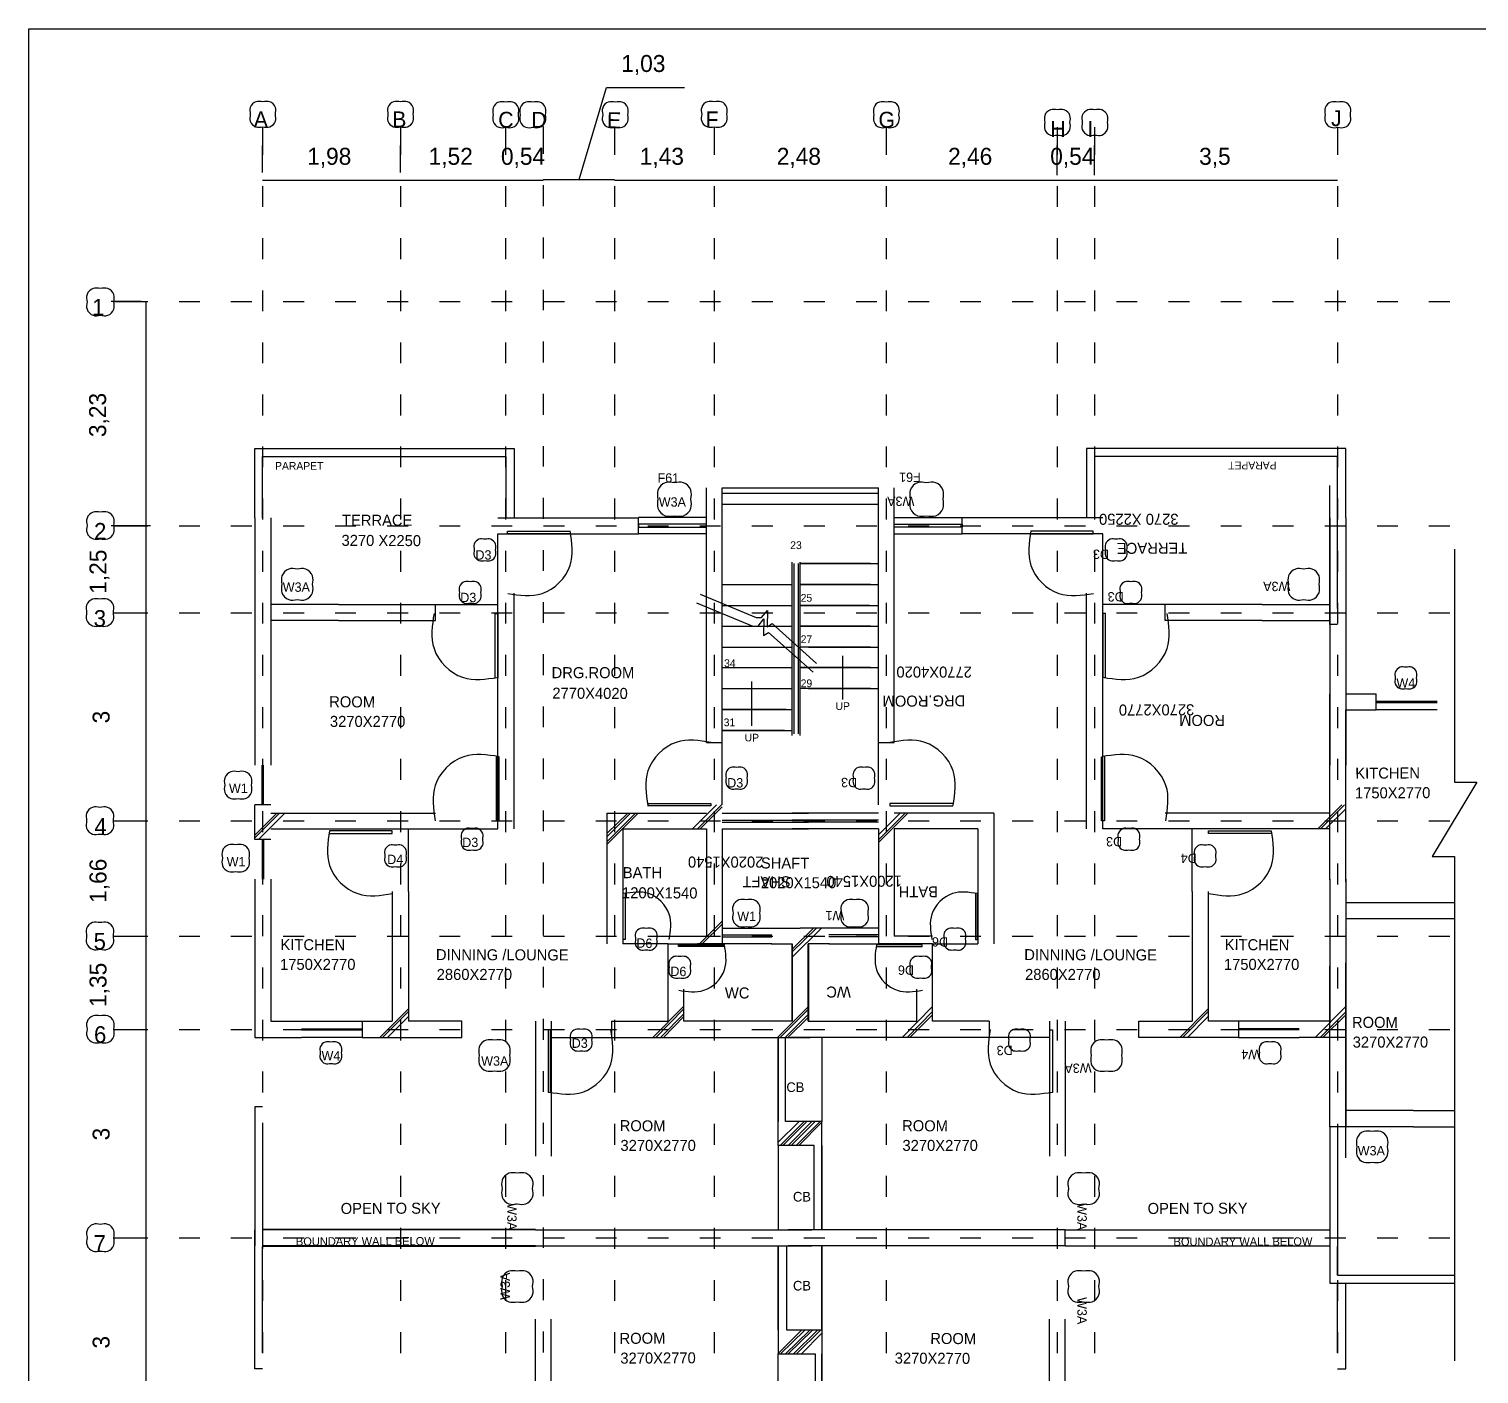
# Model space of a CAD drawing. Header units: millimetres. Extents: x 30 to 56197, y -4580 to 38782.
# Drawn here: x 2132 to 24190, y 18323 to 38782 of the extents above; entities that cross this region are included whole.
import ezdxf

# ---------------------------------------------------------------- set-up
doc = ezdxf.new("R2010")
doc.units = ezdxf.units.MM
doc.layers.add('A-ARCH-REF', color=8, linetype='CONTINUOUS')

msp = doc.modelspace()

# ---------------------------------------------------------------- linework, layer by layer
at = {"layer": 'A-ARCH-REF'}
for p, q in [((2132, 38782), (56197, 38782)), ((2132, 2452), (2132, 38782)), ((10500, 36493), (10917, 37893)), ((10917, 37893), (12106, 37893)), ((5686, 37287), (5686, 36869)), ((7781, 37287), (7781, 36869)), ((9382, 37287), (9382, 36869)), ((9952, 37299), (9952, 36881)), ((11041, 37287), (11041, 36869)), ((12553, 37287), (12553, 36869)), ((15172, 37287), (15172, 36869)), ((17773, 37287), (17773, 36869)), ((18343, 37287), (18343, 36869)), ((22039, 37287), (22039, 36869)), ((5686, 36599), (5686, 37010)), ((7781, 36599), (7781, 37010)), ((7781, 36599), (7781, 37010)), ((17773, 36557), (17773, 37010)), ((18343, 36557), (18343, 37010)), ((5686, 36481), (7781, 36481)), ((7781, 36481), (9382, 36481)), ((9382, 36481), (9952, 36481)), ((9952, 36493), (11041, 36493)), ((9952, 36404), (9952, 36087)), ((11041, 36481), (12553, 36481)), ((12553, 36481), (15172, 36481)), ((15172, 36481), (17773, 36481)), ((17773, 36481), (18343, 36481)), ((18343, 36481), (22039, 36481)), ((5686, 36393), (5686, 36075)), ((7781, 36393), (7781, 36075)), ((9382, 36393), (9382, 36075)), ((11041, 36393), (11041, 36075)), ((12553, 36393), (12553, 36075)), ((15172, 36393), (15172, 36075)), ((17773, 36393), (17773, 36075)), ((18343, 36393), (18343, 36075)), ((22039, 36393), (22039, 36075)), ((5686, 35598), (5686, 35281)), ((7781, 35598), (7781, 35281)), ((9382, 35598), (9382, 35281)), ((9952, 35610), (9952, 35292)), ((11041, 35598), (11041, 35281)), ((12553, 35598), (12553, 35281)), ((15172, 35598), (15172, 35281)), ((17773, 35598), (17773, 35281)), ((18343, 35598), (18343, 35281)), ((22039, 35598), (22039, 35281)), ((3839, 34639), (3380, 34639)), ((3415, 34639), (3939, 34639)), ((3909, 34639), (3909, 31226)), ((4415, 34639), (4733, 34639)), ((5204, 34639), (5521, 34639)), ((5686, 34804), (5686, 34492)), ((5998, 34639), (6316, 34639)), ((6792, 34639), (7104, 34639)), ((7581, 34639), (7899, 34639)), ((7781, 34804), (7781, 34492)), ((8375, 34639), (8693, 34639)), ((9170, 34639), (9482, 34639)), ((9382, 34804), (9382, 34492)), ((9952, 34816), (9952, 34504)), ((9958, 34639), (10276, 34639)), ((10753, 34639), (11070, 34639)), ((11041, 34804), (11041, 34492)), ((11547, 34639), (11859, 34639)), ((12336, 34639), (12653, 34639)), ((12553, 34804), (12553, 34492)), ((13130, 34639), (13448, 34639)), ((13918, 34639), (14236, 34639)), ((14713, 34639), (15031, 34639)), ((15172, 34804), (15172, 34492)), ((15507, 34639), (15825, 34639)), ((16296, 34639), (16613, 34639)), ((17090, 34639), (17408, 34639)), ((17773, 34804), (17773, 34492)), ((17884, 34639), (18202, 34639)), ((18343, 34804), (18343, 34492)), ((18673, 34639), (18991, 34639)), ((19467, 34639), (19785, 34639)), ((20262, 34639), (20579, 34639)), ((21050, 34639), (21368, 34639)), ((21845, 34639), (22162, 34639)), ((22039, 34804), (22039, 34492)), ((22639, 34639), (22957, 34639)), ((23427, 34639), (23745, 34639)), ((5686, 34015), (5686, 33698)), ((7781, 34015), (7781, 33698)), ((9382, 34015), (9382, 33698)), ((9952, 34027), (9952, 33709)), ((11041, 34015), (11041, 33698)), ((12553, 34015), (12553, 33698)), ((15172, 34015), (15172, 33698)), ((17773, 34015), (17773, 33698)), ((18343, 34015), (18343, 33698)), ((22039, 34015), (22039, 33698)), ((5686, 33221), (5686, 32903)), ((7781, 33221), (7781, 32903)), ((9382, 33221), (9382, 32903)), ((9952, 33233), (9952, 32915)), ((11041, 33221), (11041, 32903)), ((12553, 33221), (12553, 32903)), ((15172, 33221), (15172, 32903)), ((17773, 33221), (17773, 32903)), ((18343, 33221), (18343, 32903)), ((22039, 33221), (22039, 32903)), ((5686, 32432), (5686, 32115)), ((7781, 32432), (7781, 32115)), ((9382, 32432), (9382, 32115)), ((9952, 32438), (9952, 32126)), ((11041, 32432), (11041, 32115)), ((12553, 32432), (12553, 32115)), ((15172, 32432), (15172, 32115)), ((17773, 32432), (17773, 32115)), ((18343, 32432), (18343, 32115)), ((22039, 32432), (22039, 32115)), ((5569, 32403), (9511, 32403)), ((5569, 31344), (5569, 32403)), ((5686, 32279), (9387, 32279)), ((5686, 31344), (5686, 32279)), ((9387, 32279), (9387, 31344)), ((9511, 32403), (9511, 31344)), ((18220, 32403), (18220, 31344)), ((22162, 32403), (18220, 32403)), ((18343, 32279), (18343, 31344)), ((22039, 32279), (18343, 32279)), ((22039, 31344), (22039, 32279)), ((22162, 31344), (22162, 32403)), ((12436, 27931), (12436, 31803)), ((12677, 27931), (12677, 31803)), ((12677, 31803), (15054, 31803)), ((15054, 27931), (15054, 31803)), ((15295, 28037), (15295, 31803)), ((15295, 27931), (15295, 31803)), ((21921, 29726), (21921, 31838)), ((5686, 31638), (5686, 31320)), ((7781, 31638), (7781, 31320)), ((9382, 31638), (9382, 31320)), ((9952, 31650), (9952, 31332)), ((11041, 31638), (11041, 31320)), ((12553, 31638), (12553, 31320)), ((12677, 31720), (15054, 31720)), ((12677, 31556), (15054, 31556)), ((15172, 31638), (15172, 31320)), ((17773, 31638), (17773, 31320)), ((18343, 31638), (18343, 31320)), ((22039, 31638), (22039, 31320)), ((22039, 29967), (22039, 31585)), ((5569, 31344), (5569, 27584)), ((5810, 31344), (5810, 29785)), ((9264, 31344), (11406, 31344)), ((11406, 31103), (11406, 31350)), ((12436, 31350), (11406, 31350)), ((15295, 31350), (16325, 31350)), ((16325, 31103), (16325, 31350)), ((18467, 31344), (16325, 31344)), ((21921, 31344), (21921, 29785)), ((22162, 31344), (22162, 27584)), ((3980, 31226), (3380, 31226)), ((3980, 31226), (3380, 31226)), ((3415, 31226), (3939, 31226)), ((3909, 31226), (3909, 29902)), ((4415, 31226), (4733, 31226)), ((5204, 31226), (5521, 31226)), ((5998, 31226), (6316, 31226)), ((6792, 31226), (7104, 31226)), ((7581, 31226), (7899, 31226)), ((8375, 31226), (8693, 31226)), ((9170, 31226), (9482, 31226)), ((9264, 31103), (11406, 31103)), ((9264, 30026), (9264, 31103)), ((9411, 31103), (9411, 31144)), ((9411, 31144), (10358, 31144)), ((10358, 31103), (9411, 31103)), ((9958, 31226), (10276, 31226)), ((10753, 31226), (11070, 31226)), ((12436, 31250), (11406, 31250)), ((11406, 31250), (11406, 31203)), ((11406, 31203), (12436, 31203)), ((12436, 31103), (11406, 31103)), ((11547, 31226), (11859, 31226)), ((12336, 31226), (12653, 31226)), ((13130, 31226), (13448, 31226)), ((13918, 31226), (14236, 31226)), ((14713, 31226), (15031, 31226)), ((15295, 31250), (16325, 31250)), ((16325, 31203), (15295, 31203)), ((15295, 31103), (16325, 31103)), ((15507, 31226), (15825, 31226)), ((16296, 31226), (16613, 31226)), ((16325, 31250), (16325, 31203)), ((18467, 31103), (16325, 31103)), ((17090, 31226), (17408, 31226)), ((18320, 31144), (17373, 31144)), ((17373, 31103), (18320, 31103)), ((17884, 31226), (18202, 31226)), ((18320, 31103), (18320, 31144)), ((18467, 30026), (18467, 31103)), ((18673, 31226), (18991, 31226)), ((19467, 31226), (19785, 31226)), ((20262, 31226), (20579, 31226)), ((21050, 31226), (21368, 31226)), ((21845, 31226), (22162, 31226)), ((22639, 31226), (22957, 31226)), ((23427, 31226), (23745, 31226)), ((5686, 30844), (5686, 30526)), ((7781, 30844), (7781, 30526)), ((9382, 30844), (9382, 30526)), ((9952, 30855), (9952, 30538)), ((11041, 30844), (11041, 30526)), ((12553, 30844), (12553, 30526)), ((13742, 28037), (13742, 30673)), ((13865, 28037), (13865, 30673)), ((15172, 30844), (15172, 30526)), ((17773, 30844), (17773, 30526)), ((18343, 30844), (18343, 30526)), ((22039, 30844), (22039, 30526)), ((23816, 30867), (23816, 27325)), ((13771, 28060), (13771, 30650)), ((13836, 28060), (13836, 30650)), ((14931, 30650), (13865, 30650)), ((13865, 30650), (15054, 30650)), ((12677, 30332), (13742, 30332)), ((14931, 30332), (13865, 30332)), ((13865, 30332), (15054, 30332)), ((5686, 30055), (5686, 29737)), ((6840, 30026), (5810, 30026)), ((6840, 30026), (8317, 30026)), ((7781, 30055), (7781, 29737)), ((8317, 29785), (8317, 30026)), ((8317, 30026), (9264, 30026)), ((9264, 26613), (9264, 30202)), ((9382, 30055), (9382, 29737)), ((9511, 26613), (9511, 30202)), ((9952, 30061), (9952, 29749)), ((11041, 30055), (11041, 29737)), ((12288, 30055), (13142, 29696)), ((12341, 30185), (13195, 29832)), ((12553, 30055), (12553, 29737)), ((12677, 30014), (13742, 30014)), ((14919, 30014), (13865, 30014)), ((13865, 30014), (15042, 30014)), ((15172, 30055), (15172, 29737)), ((17773, 30055), (17773, 29737)), ((18220, 26613), (18220, 30202)), ((18343, 30055), (18343, 29737)), ((18467, 26613), (18467, 30202)), ((19414, 30026), (18467, 30026)), ((20891, 30026), (19414, 30026)), ((19414, 29785), (19414, 30026)), ((20891, 30026), (21921, 30026)), ((22039, 30055), (22039, 29737)), ((3415, 29902), (3939, 29902)), ((3909, 29902), (3909, 26736)), ((4415, 29902), (4733, 29902)), ((5204, 29902), (5521, 29902)), ((5810, 29902), (5810, 27584)), ((6840, 29785), (5810, 29785)), ((5998, 29902), (6316, 29902)), ((6792, 29902), (7104, 29902)), ((6840, 29785), (8317, 29785)), ((7581, 29902), (7899, 29902)), ((8375, 29902), (8693, 29902)), ((9170, 29902), (9482, 29902)), ((9223, 28914), (9223, 29890)), ((9223, 29890), (9264, 29890)), ((9264, 29890), (9264, 28914)), ((9958, 29902), (10276, 29902)), ((10753, 29902), (11070, 29902)), ((11547, 29902), (11859, 29902)), ((12336, 29902), (12653, 29902)), ((13130, 29902), (13448, 29902)), ((13195, 29832), (13277, 29832)), ((13224, 29696), (13312, 29808)), ((13277, 29832), (13365, 29938)), ((13312, 29808), (13306, 29555)), ((13365, 29938), (13359, 29690)), ((13918, 29902), (14236, 29902)), ((14713, 29902), (15031, 29902)), ((15507, 29902), (15825, 29902)), ((16296, 29902), (16613, 29902)), ((17090, 29902), (17408, 29902)), ((17884, 29902), (18202, 29902)), ((18508, 29890), (18467, 29890)), ((18467, 29890), (18467, 28914)), ((18508, 28914), (18508, 29890)), ((18673, 29902), (18991, 29902)), ((20891, 29785), (19414, 29785)), ((19467, 29902), (19785, 29902)), ((20262, 29902), (20579, 29902)), ((20891, 29785), (21921, 29785)), ((21050, 29902), (21368, 29902)), ((21845, 29902), (22162, 29902)), ((21921, 29902), (21921, 27584)), ((22639, 29902), (22957, 29902)), ((23427, 29902), (23745, 29902)), ((12677, 29696), (13742, 29696)), ((13142, 29696), (13224, 29696)), ((13306, 29555), (13383, 29602)), ((13359, 29690), (13436, 29737)), ((13383, 29602), (14060, 28996)), ((13436, 29737), (14113, 29131)), ((13865, 29696), (15054, 29696)), ((14931, 29696), (13865, 29696)), ((22039, 29726), (21921, 29726)), ((12677, 29379), (13742, 29379)), ((14931, 29379), (13865, 29379)), ((13989, 29379), (15054, 29379)), ((5686, 29261), (5686, 28943)), ((7781, 29261), (7781, 28943)), ((9382, 29261), (9382, 28943)), ((9952, 29273), (9952, 28955)), ((11041, 29261), (11041, 28943)), ((12553, 29261), (12553, 28943)), ((14507, 29249), (14507, 28984)), ((15172, 29261), (15172, 28943)), ((17773, 29261), (17773, 28943)), ((18343, 29261), (18343, 28943)), ((22039, 29261), (22039, 28943)), ((12677, 29067), (13742, 29067)), ((13865, 29067), (15054, 29067)), ((14931, 29067), (13865, 29067)), ((14507, 28984), (14507, 28584)), ((12677, 28749), (13742, 28749)), ((13124, 28855), (13124, 28590)), ((14931, 28749), (13865, 28749)), ((13989, 28749), (15054, 28749)), ((5686, 28466), (5686, 28149)), ((7781, 28466), (7781, 28149)), ((9382, 28466), (9382, 28149)), ((9952, 28478), (9952, 28160)), ((11041, 28466), (11041, 28149)), ((12553, 28466), (12553, 28149)), ((13124, 28590), (13124, 28184)), ((15172, 28466), (15172, 28149)), ((17773, 28466), (17773, 28149)), ((18343, 28466), (18343, 28149)), ((21921, 25842), (21921, 28667)), ((22039, 28466), (22039, 28149)), ((22162, 28667), (22627, 28667)), ((22627, 28425), (22627, 28667)), ((22627, 28555), (23551, 28555)), ((22627, 28537), (23551, 28537)), ((12677, 28431), (13742, 28431)), ((13648, 28431), (12677, 28431)), ((22162, 25807), (22162, 28425)), ((22162, 28425), (22627, 28425)), ((23551, 28425), (22627, 28425)), ((12677, 28113), (13742, 28113)), ((13624, 28113), (12677, 28113)), ((12436, 27931), (12677, 27931)), ((12677, 26978), (12677, 27931)), ((15054, 26978), (15054, 27931)), ((15054, 27931), (15295, 27931)), ((5680, 26978), (5680, 27584)), ((5686, 27678), (5686, 27360)), ((5698, 26978), (5698, 27584)), ((7781, 27678), (7781, 27360)), ((9240, 27713), (9240, 26736)), ((9282, 26736), (9282, 27713)), ((9382, 27678), (9382, 27360)), ((9952, 27684), (9952, 27372)), ((11041, 27678), (11041, 27360)), ((12553, 27678), (12553, 27360)), ((15172, 27678), (15172, 27360)), ((17773, 27678), (17773, 27360)), ((18343, 27678), (18343, 27360)), ((18449, 26736), (18449, 27713)), ((18491, 27713), (18491, 26736)), ((22039, 27678), (22039, 27360)), ((24157, 27325), (23475, 26195)), ((23816, 27325), (24157, 27325)), ((5810, 26978), (5569, 26978)), ((5569, 26454), (5569, 26978)), ((12506, 26966), (11541, 26966)), ((11547, 27001), (12506, 27001)), ((12224, 26613), (12589, 26978)), ((12300, 26613), (12665, 26978)), ((12341, 26613), (12677, 26948)), ((12506, 27001), (12506, 26966)), ((16184, 27001), (15225, 27001)), ((15225, 27001), (15225, 26966)), ((15225, 26966), (16184, 26966)), ((22104, 26978), (21739, 26613)), ((22145, 26978), (21780, 26613)), ((22162, 26919), (21856, 26613)), ((22162, 26454), (22162, 26978)), ((3415, 26736), (3939, 26736)), ((3909, 26736), (3909, 24983)), ((4415, 26736), (4733, 26736)), ((5204, 26736), (5521, 26736)), ((5569, 26478), (5945, 26854)), ((5569, 26519), (5904, 26854)), ((5621, 26454), (6022, 26854)), ((5686, 26884), (5686, 26566)), ((5810, 26854), (8317, 26854)), ((5998, 26736), (6316, 26736)), ((6792, 26736), (7104, 26736)), ((7581, 26736), (7899, 26736)), ((7781, 26884), (7781, 26566)), ((8375, 26736), (8693, 26736)), ((9170, 26736), (9482, 26736)), ((9240, 26736), (9282, 26736)), ((9382, 26884), (9382, 26566)), ((9952, 26895), (9952, 26578)), ((9958, 26736), (10276, 26736)), ((10753, 26736), (11070, 26736)), ((10923, 26495), (11282, 26854)), ((10923, 26378), (11400, 26854)), ((10923, 26542), (11241, 26854)), ((10923, 26419), (11359, 26854)), ((10923, 26854), (10923, 24865)), ((10923, 26854), (12436, 26854)), ((11041, 26884), (11041, 26566)), ((11547, 26736), (11859, 26736)), ((12336, 26736), (12653, 26736)), ((12553, 26884), (12553, 26566)), ((12677, 26854), (13989, 26854)), ((12677, 26748), (13989, 26748)), ((12677, 26719), (13989, 26719)), ((13130, 26736), (13448, 26736)), ((15054, 26854), (13742, 26854)), ((15054, 26748), (13742, 26748)), ((15054, 26719), (13742, 26719)), ((13918, 26736), (14236, 26736)), ((14713, 26736), (15031, 26736)), ((15460, 26854), (15054, 26448)), ((15501, 26854), (15054, 26407)), ((15384, 26854), (15054, 26525)), ((15172, 26884), (15172, 26566)), ((16808, 26854), (15295, 26854)), ((15507, 26736), (15825, 26736)), ((16296, 26736), (16613, 26736)), ((16808, 26854), (16808, 24865)), ((17090, 26736), (17408, 26736)), ((17773, 26884), (17773, 26566)), ((17884, 26736), (18202, 26736)), ((18343, 26884), (18343, 26566)), ((18491, 26736), (18449, 26736)), ((18673, 26736), (18991, 26736)), ((21921, 26854), (19414, 26854)), ((19467, 26736), (19785, 26736)), ((20262, 26736), (20579, 26736)), ((21050, 26736), (21368, 26736)), ((21845, 26736), (22162, 26736)), ((22039, 26884), (22039, 26566)), ((22639, 26736), (22957, 26736)), ((23427, 26736), (23745, 26736)), ((5810, 26613), (8317, 26613)), ((7657, 26583), (6704, 26583)), ((6704, 26542), (7657, 26542)), ((7657, 26542), (7657, 26583)), ((7905, 25660), (7905, 26613)), ((8317, 26613), (9264, 26613)), ((11165, 26613), (11165, 24865)), ((11165, 26613), (12436, 26613)), ((12436, 26613), (12436, 24983)), ((12677, 26613), (12677, 24865)), ((12677, 26613), (13989, 26613)), ((15054, 26613), (13742, 26613)), ((15054, 26613), (15054, 24865)), ((15295, 26613), (15295, 24983)), ((16566, 26613), (15295, 26613)), ((16566, 26613), (16566, 24865)), ((19414, 26613), (18467, 26613)), ((21921, 26613), (19414, 26613)), ((19826, 25660), (19826, 26613)), ((20073, 26542), (20073, 26583)), ((20073, 26583), (21027, 26583)), ((21027, 26542), (20073, 26542)), ((5810, 26454), (5569, 26454)), ((5680, 26454), (5680, 25848)), ((5698, 26454), (5698, 25848)), ((5686, 26089), (5686, 25771)), ((7781, 26089), (7781, 25771)), ((9382, 26089), (9382, 25771)), ((9952, 26101), (9952, 25783)), ((11041, 26089), (11041, 25771)), ((12553, 26089), (12553, 25771)), ((15172, 26089), (15172, 25771)), ((17773, 26089), (17773, 25771)), ((18343, 26089), (18343, 25771)), ((22039, 26089), (22039, 25771)), ((23475, 26195), (23816, 26195)), ((23816, 26195), (23816, 18522)), ((5569, 25848), (5569, 23441)), ((5810, 25848), (5810, 23688)), ((21921, 25848), (21921, 23688)), ((22162, 25848), (22162, 23441)), ((7657, 25660), (7657, 23688)), ((7905, 25660), (7905, 23688)), ((11170, 24930), (11170, 25630)), ((11200, 25630), (11200, 24930)), ((16531, 25630), (16531, 24930)), ((16560, 24930), (16560, 25630)), ((19826, 25660), (19826, 23688)), ((20068, 25660), (20068, 23688)), ((21921, 25654), (21921, 25130)), ((22162, 25724), (22162, 22082)), ((22162, 25495), (23816, 25495)), ((5686, 25301), (5686, 24983)), ((7781, 25301), (7781, 24983)), ((9382, 25301), (9382, 24983)), ((9952, 25307), (9952, 24995)), ((11041, 25301), (11041, 24983)), ((12330, 24865), (12677, 25212)), ((12371, 24865), (12677, 25165)), ((12553, 25301), (12553, 24983)), ((15172, 25301), (15172, 24983)), ((17773, 25301), (17773, 24983)), ((18343, 25301), (18343, 24983)), ((22039, 25301), (22039, 24983)), ((22162, 25254), (23816, 25254)), ((3415, 24983), (3939, 24983)), ((3909, 24983), (3909, 23565)), ((4415, 24983), (4733, 24983)), ((5204, 24983), (5521, 24983)), ((5998, 24983), (6316, 24983)), ((6792, 24983), (7104, 24983)), ((7581, 24983), (7899, 24983)), ((8375, 24983), (8693, 24983)), ((9170, 24983), (9482, 24983)), ((9958, 24983), (10276, 24983)), ((10753, 24983), (11070, 24983)), ((11200, 24930), (11170, 24930)), ((11547, 24983), (11859, 24983)), ((11853, 24983), (12436, 24983)), ((12336, 24983), (12653, 24983)), ((12677, 25106), (13430, 25106)), ((12677, 25001), (13430, 25001)), ((12677, 24971), (13430, 24971)), ((13130, 24983), (13448, 24983)), ((13424, 25106), (13860, 25106)), ((13430, 25106), (13865, 25106)), ((14189, 25106), (13742, 24665)), ((14066, 25106), (13742, 24783)), ((14113, 25106), (13742, 24742)), ((14301, 25106), (13865, 25106)), ((14307, 25106), (13865, 25106)), ((13918, 24983), (14236, 24983)), ((15054, 25106), (14301, 25106)), ((15054, 25001), (14301, 25001)), ((15054, 24971), (14301, 24971)), ((14713, 24983), (15031, 24983)), ((15878, 24983), (15295, 24983)), ((15507, 24983), (15825, 24983)), ((16296, 24983), (16613, 24983)), ((16531, 24930), (16560, 24930)), ((17090, 24983), (17408, 24983)), ((17884, 24983), (18202, 24983)), ((18673, 24983), (18991, 24983)), ((19467, 24983), (19785, 24983)), ((20262, 24983), (20579, 24983)), ((21050, 24983), (21368, 24983)), ((21845, 24983), (22162, 24983)), ((22639, 24983), (22957, 24983)), ((23427, 24983), (23745, 24983)), ((11853, 24865), (11165, 24865)), ((11853, 24865), (12677, 24865)), ((11853, 24177), (11853, 24865)), ((12012, 24824), (12012, 24853)), ((12012, 24853), (12706, 24853)), ((12706, 24824), (12012, 24824)), ((12677, 24865), (12300, 24865)), ((13430, 24865), (12677, 24865)), ((13424, 24865), (13742, 24865)), ((13430, 24865), (13742, 24865)), ((13430, 24865), (13742, 24865)), ((13430, 24865), (13742, 24865)), ((13742, 24865), (13742, 23688)), ((13742, 23688), (13742, 24865)), ((13742, 24865), (13742, 23688)), ((13742, 23688), (13742, 24865)), ((13742, 24865), (13742, 23688)), ((13742, 24865), (13742, 23688)), ((13742, 24865), (13742, 23688)), ((13742, 23688), (13742, 24865)), ((13742, 23688), (13742, 24865)), ((13742, 23688), (13742, 24865)), ((13742, 24865), (13742, 23688)), ((13742, 24865), (13742, 23688)), ((13742, 24865), (13742, 23688)), ((13742, 23688), (13742, 24865)), ((13983, 24865), (13983, 23688)), ((14301, 24865), (13983, 24865)), ((13983, 24865), (13983, 23688)), ((14301, 24865), (13983, 24865)), ((13983, 24865), (13983, 23688)), ((13983, 23688), (13983, 24865)), ((14301, 24865), (13983, 24865)), ((13983, 24865), (13983, 23688)), ((13983, 23688), (13983, 24865)), ((13983, 24865), (13983, 23688)), ((13983, 23688), (13983, 24865)), ((13989, 24865), (13989, 23688)), ((13989, 24865), (13989, 23688)), ((14307, 24865), (13989, 24865)), ((13989, 24865), (13989, 23688)), ((13989, 23688), (13989, 24865)), ((13989, 24865), (13989, 23688)), ((13989, 23688), (13989, 24865)), ((14301, 24865), (15054, 24865)), ((15719, 24853), (15025, 24853)), ((15025, 24824), (15719, 24824)), ((15878, 24865), (15054, 24865)), ((15054, 24865), (15431, 24865)), ((15719, 24824), (15719, 24853)), ((15878, 24177), (15878, 24865)), ((15878, 24865), (16566, 24865)), ((5686, 24506), (5686, 24189)), ((7781, 24506), (7781, 24189)), ((9382, 24506), (9382, 24189)), ((9952, 24518), (9952, 24200)), ((11041, 24506), (11041, 24189)), ((12553, 24506), (12553, 24189)), ((15172, 24506), (15172, 24189)), ((17773, 24506), (17773, 24189)), ((18343, 24506), (18343, 24189)), ((21921, 22082), (21921, 24524)), ((22039, 24506), (22039, 24189)), ((22162, 22206), (22162, 24577)), ((22162, 24577), (22162, 22082)), ((22162, 22082), (22162, 24524)), ((11853, 23688), (11853, 24177)), ((12094, 23688), (12094, 24177)), ((15637, 23688), (15637, 24177)), ((15878, 23688), (15878, 24177)), ((7469, 23441), (7905, 23877)), ((7510, 23441), (7905, 23835)), ((11624, 23441), (12094, 23918)), ((11665, 23441), (12094, 23877)), ((13518, 23441), (13989, 23912)), ((13559, 23441), (13989, 23871)), ((15878, 23912), (15413, 23441)), ((15878, 23835), (15490, 23441)), ((20068, 23877), (19638, 23441)), ((20068, 23835), (19679, 23441)), ((22162, 23912), (21697, 23441)), ((22162, 23830), (21774, 23441)), ((5686, 23712), (5686, 23394)), ((5810, 23688), (6275, 23688)), ((6275, 23688), (7199, 23688)), ((7199, 23688), (7199, 23441)), ((7204, 23688), (7657, 23688)), ((7587, 23441), (7905, 23759)), ((7781, 23712), (7781, 23394)), ((8717, 23688), (7905, 23688)), ((8717, 23441), (8717, 23688)), ((9382, 23712), (9382, 23394)), ((9835, 23688), (9835, 21635)), ((9952, 23724), (9952, 23406)), ((10076, 23688), (10076, 21635)), ((10994, 23688), (11853, 23688)), ((10994, 23688), (10994, 23441)), ((11041, 23712), (11041, 23394)), ((11741, 23441), (12094, 23800)), ((11782, 23441), (12094, 23759)), ((13742, 23688), (12094, 23688)), ((12553, 23712), (12553, 23394)), ((13636, 23441), (13989, 23794)), ((13677, 23441), (13989, 23753)), ((13983, 23688), (15637, 23688)), ((15172, 23712), (15172, 23394)), ((15878, 23788), (15531, 23441)), ((16737, 23688), (15878, 23688)), ((16737, 23688), (16737, 23441)), ((17655, 23688), (17655, 21635)), ((17773, 23712), (17773, 23394)), ((17896, 23688), (17896, 21635)), ((18343, 23712), (18343, 23394)), ((19014, 23441), (19014, 23688)), ((19014, 23688), (19826, 23688)), ((20068, 23759), (19756, 23441)), ((20527, 23688), (20073, 23688)), ((21456, 23688), (20532, 23688)), ((20532, 23688), (20532, 23441)), ((21921, 23688), (21456, 23688)), ((22162, 23788), (21815, 23441)), ((22039, 23712), (22039, 23394)), ((3415, 23565), (3939, 23565)), ((3909, 23565), (3909, 20393)), ((4415, 23565), (4733, 23565)), ((5204, 23565), (5521, 23565)), ((5569, 23441), (5810, 23441)), ((5810, 23441), (6275, 23441)), ((5998, 23565), (6316, 23565)), ((6275, 23571), (7199, 23571)), ((6275, 23559), (7199, 23559)), ((7199, 23441), (6275, 23441)), ((6792, 23565), (7104, 23565)), ((7199, 23441), (7905, 23441)), ((7581, 23565), (7899, 23565)), ((7905, 23441), (8717, 23441)), ((8375, 23565), (8693, 23565)), ((9170, 23565), (9482, 23565)), ((9958, 23565), (10276, 23565)), ((10064, 23559), (10029, 23559)), ((10029, 23559), (10029, 22612)), ((10064, 22612), (10064, 23559)), ((10076, 23441), (10994, 23441)), ((10753, 23565), (11070, 23565)), ((10994, 23441), (14013, 23441)), ((11547, 23565), (11859, 23565)), ((12336, 23565), (12653, 23565)), ((13130, 23565), (13448, 23565)), ((13530, 21799), (13530, 23441)), ((13530, 23441), (13530, 22164)), ((13642, 22164), (13642, 23441)), ((16737, 23441), (13718, 23441)), ((13918, 23565), (14236, 23565)), ((14195, 23441), (14195, 22164)), ((14713, 23565), (15031, 23565)), ((15507, 23565), (15825, 23565)), ((16296, 23565), (16613, 23565)), ((17655, 23441), (16737, 23441)), ((17090, 23565), (17408, 23565)), ((17661, 22612), (17661, 23559)), ((17661, 23559), (17702, 23559)), ((17702, 23559), (17702, 22612)), ((17884, 23565), (18202, 23565)), ((18673, 23565), (18991, 23565)), ((19826, 23441), (19014, 23441)), ((19467, 23565), (19785, 23565)), ((20532, 23441), (19826, 23441)), ((20262, 23565), (20579, 23565)), ((21456, 23571), (20532, 23571)), ((21456, 23559), (20532, 23559)), ((20532, 23441), (21456, 23441)), ((21050, 23565), (21368, 23565)), ((21921, 23441), (21456, 23441)), ((21845, 23565), (22162, 23565)), ((22162, 23441), (21921, 23441)), ((22639, 23565), (22957, 23565)), ((23427, 23565), (23745, 23565)), ((5686, 22923), (5686, 22606)), ((7781, 22923), (7781, 22606)), ((9382, 22923), (9382, 22606)), ((9952, 22929), (9952, 22617)), ((11041, 22923), (11041, 22606)), ((12553, 22923), (12553, 22606)), ((15172, 22923), (15172, 22606)), ((17773, 22923), (17773, 22606)), ((18343, 22923), (18343, 22606)), ((22039, 22923), (22039, 22606)), ((5686, 22388), (5569, 22388)), ((5569, 22388), (5569, 20275)), ((23192, 22329), (22162, 22329)), ((23192, 22329), (23816, 22329)), ((5686, 22141), (5686, 20523)), ((5686, 22129), (5686, 21811)), ((7781, 22129), (7781, 21811)), ((9382, 22129), (9382, 21811)), ((9952, 22141), (9952, 21823)), ((11041, 22129), (11041, 21811)), ((12553, 22129), (12553, 21811)), ((13530, 21847), (13848, 22164)), ((13565, 21805), (13924, 22164)), ((13607, 21805), (13965, 22164)), ((14195, 22164), (13642, 22164)), ((13683, 21799), (14042, 22164)), ((13724, 21799), (14089, 22164)), ((13801, 21799), (14166, 22164)), ((13842, 21799), (14195, 22153)), ((14195, 20517), (14195, 22164)), ((15172, 22129), (15172, 21811)), ((17773, 22129), (17773, 21811)), ((18343, 22129), (18343, 21811)), ((22162, 22082), (21921, 22082)), ((21921, 22082), (21921, 19705)), ((22039, 22129), (22039, 21811)), ((22039, 22082), (22039, 20523)), ((22039, 22082), (22039, 19828)), ((23192, 22082), (22162, 22082)), ((22162, 21611), (22162, 22082)), ((23192, 22082), (23816, 22082)), ((14077, 21799), (13530, 21799)), ((13530, 21799), (13530, 20517)), ((14077, 20517), (14077, 21799)), ((14195, 21799), (14195, 20517)), ((5686, 21335), (5686, 21017)), ((7781, 21335), (7781, 21017)), ((9382, 21335), (9382, 21017)), ((9952, 21346), (9952, 21029)), ((11041, 21335), (11041, 21017)), ((12553, 21335), (12553, 21017)), ((15172, 21335), (15172, 21017)), ((17773, 21335), (17773, 21017)), ((18343, 21335), (18343, 21017)), ((22039, 21335), (22039, 21017)), ((5569, 18404), (5569, 20517)), ((5686, 20546), (5686, 20228)), ((9835, 20523), (5686, 20523)), ((9835, 20517), (5686, 20517)), ((7781, 20546), (7781, 20228)), ((9382, 20546), (9382, 20228)), ((9835, 20517), (14013, 20517)), ((9835, 20517), (13618, 20517)), ((9835, 20517), (13618, 20517)), ((9835, 20517), (13618, 20517)), ((9835, 20517), (14013, 20517)), ((9835, 20517), (13530, 20517)), ((9952, 20552), (9952, 20240)), ((11041, 20546), (11041, 20228)), ((12553, 20546), (12553, 20228)), ((13618, 20517), (14013, 20517)), ((13618, 20517), (14013, 20517)), ((13618, 20517), (14013, 20517)), ((13654, 20517), (14013, 20517)), ((13654, 20517), (14013, 20517)), ((13654, 20517), (14013, 20517)), ((14007, 20517), (13683, 20517)), ((13683, 20517), (14007, 20517)), ((13683, 20517), (14007, 20517)), ((13683, 20517), (14007, 20517)), ((14077, 20517), (13718, 20517)), ((14077, 20517), (13718, 20517)), ((17896, 20517), (13718, 20517)), ((14077, 20517), (13718, 20517)), ((17896, 20517), (13718, 20517)), ((14113, 20517), (13718, 20517)), ((14113, 20517), (13718, 20517)), ((14113, 20517), (13718, 20517)), ((13724, 20517), (14042, 20517)), ((14042, 20517), (13724, 20517)), ((14042, 20517), (13724, 20517)), ((14042, 20517), (13724, 20517)), ((17896, 20517), (14113, 20517)), ((17896, 20517), (14113, 20517)), ((17896, 20517), (14113, 20517)), ((17896, 20517), (14201, 20517)), ((15172, 20546), (15172, 20228)), ((17773, 20546), (17773, 20228)), ((17896, 20275), (17896, 20517)), ((17896, 20517), (21921, 20517)), ((18343, 20546), (18343, 20228)), ((22039, 20546), (22039, 20228)), ((3415, 20393), (3939, 20393)), ((3909, 20393), (3909, 17227)), ((4415, 20393), (4733, 20393)), ((5204, 20393), (5521, 20393)), ((5998, 20393), (6316, 20393)), ((6792, 20393), (7104, 20393)), ((7581, 20393), (7899, 20393)), ((8375, 20393), (8693, 20393)), ((9170, 20393), (9482, 20393)), ((9958, 20393), (10276, 20393)), ((10753, 20393), (11070, 20393)), ((11547, 20393), (11859, 20393)), ((12336, 20393), (12653, 20393)), ((13130, 20393), (13448, 20393)), ((13918, 20393), (14236, 20393)), ((14713, 20393), (15031, 20393)), ((15507, 20393), (15825, 20393)), ((16296, 20393), (16613, 20393)), ((17090, 20393), (17408, 20393)), ((17884, 20393), (18202, 20393)), ((18673, 20393), (18991, 20393)), ((19467, 20393), (19785, 20393)), ((20262, 20393), (20579, 20393)), ((21050, 20393), (21368, 20393)), ((21845, 20393), (22162, 20393)), ((22639, 20393), (22957, 20393)), ((23427, 20393), (23745, 20393)), ((9835, 20275), (5686, 20275)), ((5686, 18645), (5686, 20264)), ((9835, 20264), (5686, 20264)), ((9835, 20275), (14013, 20275)), ((9835, 20275), (13530, 20275)), ((9835, 20275), (14013, 20275)), ((9835, 20275), (13618, 20275)), ((9835, 20275), (13618, 20275)), ((9835, 20275), (13618, 20275)), ((13530, 20275), (13530, 18628)), ((13530, 18993), (13530, 20275)), ((13618, 20275), (14013, 20275)), ((13618, 20275), (14013, 20275)), ((13618, 20275), (14013, 20275)), ((13654, 20275), (13654, 18993)), ((13654, 20275), (14013, 20275)), ((13654, 20275), (14013, 20275)), ((13654, 20275), (14013, 20275)), ((14007, 20275), (13683, 20275)), ((13683, 20275), (14007, 20275)), ((13683, 20275), (14007, 20275)), ((13683, 20275), (14007, 20275)), ((17896, 20275), (13718, 20275)), ((14113, 20275), (13718, 20275)), ((14113, 20275), (13718, 20275)), ((14113, 20275), (13718, 20275)), ((14077, 20275), (13718, 20275)), ((14077, 20275), (13718, 20275)), ((17896, 20275), (13718, 20275)), ((14077, 20275), (13718, 20275)), ((13724, 20275), (14042, 20275)), ((14042, 20275), (13724, 20275)), ((14042, 20275), (13724, 20275)), ((14042, 20275), (13724, 20275)), ((17896, 20275), (14113, 20275)), ((17896, 20275), (14113, 20275)), ((17896, 20275), (14113, 20275)), ((14195, 18993), (14195, 20275)), ((14195, 20275), (14195, 18628)), ((17896, 20275), (14201, 20275)), ((17896, 20275), (21921, 20275)), ((22039, 19828), (22039, 20264)), ((5686, 19752), (5686, 19434)), ((7781, 19752), (7781, 19434)), ((9382, 19752), (9382, 19434)), ((9952, 19764), (9952, 19446)), ((11041, 19752), (11041, 19434)), ((12553, 19752), (12553, 19434)), ((15172, 19752), (15172, 19434)), ((17773, 19752), (17773, 19434)), ((18343, 19752), (18343, 19434)), ((21921, 19705), (23816, 19705)), ((22039, 19828), (23816, 19828)), ((22039, 19752), (22039, 19434)), ((22039, 18645), (22039, 19705)), ((22162, 18404), (22162, 19705)), ((9835, 17104), (9835, 19157)), ((10076, 17104), (10076, 19157)), ((13889, 18993), (13530, 18634)), ((13930, 18987), (13565, 18628)), ((14007, 18987), (13642, 18628)), ((13654, 18993), (14195, 18993)), ((14048, 18987), (13683, 18628)), ((14124, 18987), (13760, 18628)), ((14166, 18987), (13807, 18628)), ((14195, 18993), (14195, 17345)), ((17655, 17104), (17655, 19157)), ((17896, 17104), (17896, 19157)), ((5686, 18957), (5686, 18640)), ((7781, 18957), (7781, 18640)), ((9382, 18957), (9382, 18640)), ((9952, 18969), (9952, 18651)), ((11041, 18957), (11041, 18640)), ((12553, 18957), (12553, 18640)), ((14195, 18946), (13883, 18628)), ((15172, 18957), (15172, 18640)), ((17773, 18957), (17773, 18640)), ((18343, 18957), (18343, 18640)), ((22039, 18957), (22039, 18640)), ((13530, 18628), (14089, 18628)), ((13530, 17345), (13530, 18628)), ((14089, 18628), (14089, 17345)), ((14195, 17345), (14195, 18628)), ((5686, 18404), (5569, 18404)), ((22039, 18404), (22162, 18404))]:
    msp.add_line(p, q, dxfattribs=at)
for points in [[(5689, 37675), (5584, 37675), (5498, 37590), (5498, 37484)], [(5880, 37484), (5880, 37590), (5795, 37675), (5689, 37675)], [(7784, 37675), (7678, 37675), (7593, 37590), (7593, 37484)], [(7975, 37484), (7975, 37590), (7890, 37675), (7784, 37675)], [(9385, 37670), (9279, 37670), (9193, 37584), (9193, 37478)], [(9576, 37478), (9576, 37584), (9490, 37670), (9385, 37670)], [(9796, 37670), (9691, 37670), (9605, 37584), (9605, 37478)], [(9988, 37478), (9988, 37584), (9902, 37670), (9796, 37670)], [(11050, 37670), (10944, 37670), (10859, 37584), (10859, 37478)], [(11241, 37478), (11241, 37584), (11155, 37670), (11050, 37670)], [(12556, 37675), (12451, 37675), (12365, 37590), (12365, 37484)], [(12747, 37484), (12747, 37590), (12662, 37675), (12556, 37675)], [(15175, 37670), (15069, 37670), (14983, 37584), (14983, 37478)], [(15366, 37478), (15366, 37584), (15280, 37670), (15175, 37670)], [(17776, 37552), (17670, 37552), (17584, 37466), (17584, 37361)], [(17967, 37361), (17967, 37466), (17881, 37552), (17776, 37552)], [(18346, 37552), (18241, 37552), (18155, 37466), (18155, 37361)], [(18538, 37361), (18538, 37466), (18452, 37552), (18346, 37552)], [(22042, 37670), (21936, 37670), (21850, 37584), (21850, 37478)], [(22233, 37478), (22233, 37584), (22147, 37670), (22042, 37670)], [(5498, 37484), (5498, 37379), (5584, 37293), (5689, 37293)], [(5689, 37293), (5795, 37293), (5880, 37379), (5880, 37484)], [(7593, 37484), (7593, 37379), (7678, 37293), (7784, 37293)], [(7784, 37293), (7890, 37293), (7975, 37379), (7975, 37484)], [(9193, 37478), (9193, 37373), (9279, 37287), (9385, 37287)], [(9385, 37287), (9490, 37287), (9576, 37373), (9576, 37478)], [(9605, 37478), (9605, 37373), (9691, 37287), (9796, 37287)], [(9796, 37287), (9902, 37287), (9988, 37373), (9988, 37478)], [(10859, 37478), (10859, 37373), (10944, 37287), (11050, 37287)], [(11050, 37287), (11155, 37287), (11241, 37373), (11241, 37478)], [(12365, 37484), (12365, 37379), (12451, 37293), (12556, 37293)], [(12556, 37293), (12662, 37293), (12747, 37379), (12747, 37484)], [(14983, 37478), (14983, 37373), (15069, 37287), (15175, 37287)], [(15175, 37287), (15280, 37287), (15366, 37373), (15366, 37478)], [(17584, 37361), (17584, 37255), (17670, 37169), (17776, 37169)], [(17776, 37169), (17881, 37169), (17967, 37255), (17967, 37361)], [(18155, 37361), (18155, 37255), (18241, 37169), (18346, 37169)], [(18346, 37169), (18452, 37169), (18538, 37255), (18538, 37361)], [(21850, 37478), (21850, 37373), (21936, 37287), (22042, 37287)], [(22042, 37287), (22147, 37287), (22233, 37373), (22233, 37478)], [(3218, 34833), (3106, 34833), (3015, 34742), (3015, 34630)], [(3015, 34630), (3015, 34518), (3106, 34427), (3218, 34427)], [(3421, 34630), (3421, 34742), (3330, 34833), (3218, 34833)], [(3218, 34427), (3330, 34427), (3421, 34518), (3421, 34630)], [(11950, 31879), (11812, 31879), (11700, 31767), (11700, 31629)], [(12200, 31629), (12200, 31767), (12088, 31879), (11950, 31879)], [(15787, 31879), (15649, 31879), (15537, 31767), (15537, 31629)], [(16037, 31629), (16037, 31767), (15925, 31879), (15787, 31879)], [(11700, 31629), (11700, 31491), (11812, 31379), (11950, 31379)], [(11950, 31379), (12088, 31379), (12200, 31491), (12200, 31629)], [(15537, 31629), (15537, 31491), (15649, 31379), (15787, 31379)], [(15787, 31379), (15925, 31379), (16037, 31491), (16037, 31629)], [(3218, 31432), (3106, 31432), (3015, 31341), (3015, 31229)], [(3421, 31229), (3421, 31341), (3330, 31432), (3218, 31432)], [(3015, 31229), (3015, 31117), (3106, 31026), (3218, 31026)], [(3218, 31026), (3330, 31026), (3421, 31117), (3421, 31229)], [(9414, 30196), (9939, 30196), (10364, 30622), (10364, 31147)], [(17373, 31147), (17373, 30622), (17798, 30196), (18323, 30196)], [(9067, 31020), (8977, 31020), (8905, 30948), (8905, 30858)], [(9229, 30858), (9229, 30948), (9156, 31020), (9067, 31020)], [(18670, 31020), (18581, 31020), (18508, 30948), (18508, 30858)], [(18832, 30858), (18832, 30948), (18759, 31020), (18670, 31020)], [(8905, 30858), (8905, 30769), (8977, 30697), (9067, 30697)], [(9067, 30697), (9156, 30697), (9229, 30769), (9229, 30858)], [(18508, 30858), (18508, 30769), (18581, 30697), (18670, 30697)], [(18670, 30697), (18759, 30697), (18832, 30769), (18832, 30858)], [(6213, 30567), (6085, 30567), (5980, 30463), (5980, 30335)], [(6445, 30335), (6445, 30463), (6341, 30567), (6213, 30567)], [(21524, 30567), (21396, 30567), (21291, 30463), (21291, 30335)], [(21756, 30335), (21756, 30463), (21652, 30567), (21524, 30567)], [(5980, 30335), (5980, 30206), (6085, 30102), (6213, 30102)], [(6213, 30102), (6341, 30102), (6445, 30206), (6445, 30335)], [(8843, 30373), (8754, 30373), (8681, 30301), (8681, 30211)], [(9005, 30211), (9005, 30301), (8933, 30373), (8843, 30373)], [(18894, 30373), (18804, 30373), (18732, 30301), (18732, 30211)], [(19055, 30211), (19055, 30301), (18983, 30373), (18894, 30373)], [(21291, 30335), (21291, 30206), (21396, 30102), (21524, 30102)], [(21524, 30102), (21652, 30102), (21756, 30206), (21756, 30335)], [(3212, 30108), (3100, 30108), (3009, 30017), (3009, 29905)], [(3415, 29905), (3415, 30017), (3324, 30108), (3212, 30108)], [(8681, 30211), (8681, 30122), (8754, 30049), (8843, 30049)], [(8843, 30049), (8933, 30049), (9005, 30122), (9005, 30211)], [(18732, 30211), (18732, 30122), (18804, 30049), (18894, 30049)], [(18894, 30049), (18983, 30049), (19055, 30122), (19055, 30211)], [(3009, 29905), (3009, 29793), (3100, 29702), (3212, 29702)], [(3212, 29702), (3324, 29702), (3415, 29793), (3415, 29905)], [(8293, 29893), (8293, 29356), (8729, 28920), (9267, 28920)], [(18470, 28920), (19008, 28920), (19444, 29356), (19444, 29893)], [(23077, 29073), (22988, 29073), (22916, 29000), (22916, 28911)], [(22916, 28911), (22916, 28821), (22988, 28749), (23077, 28749)], [(23239, 28911), (23239, 29000), (23167, 29073), (23077, 29073)], [(23077, 28749), (23167, 28749), (23239, 28821), (23239, 28911)], [(12509, 27931), (11978, 27931), (11547, 27500), (11547, 26969)], [(16190, 26969), (16190, 27500), (15759, 27931), (15228, 27931)], [(9284, 27713), (8747, 27713), (8311, 27277), (8311, 26739)], [(19426, 26739), (19426, 27277), (18990, 27713), (18452, 27713)], [(5313, 27484), (5200, 27484), (5110, 27393), (5110, 27281)], [(5516, 27281), (5516, 27393), (5425, 27484), (5313, 27484)], [(12897, 27548), (12808, 27548), (12736, 27476), (12736, 27387)], [(12736, 27387), (12736, 27297), (12808, 27225), (12897, 27225)], [(13059, 27387), (13059, 27476), (12987, 27548), (12897, 27548)], [(12897, 27225), (12987, 27225), (13059, 27297), (13059, 27387)], [(14833, 27548), (14744, 27548), (14672, 27476), (14672, 27387)], [(14672, 27387), (14672, 27297), (14744, 27225), (14833, 27225)], [(14995, 27387), (14995, 27476), (14923, 27548), (14833, 27548)], [(14833, 27225), (14923, 27225), (14995, 27297), (14995, 27387)], [(5110, 27281), (5110, 27169), (5200, 27078), (5313, 27078)], [(5313, 27078), (5425, 27078), (5516, 27169), (5516, 27281)], [(3212, 26942), (3100, 26942), (3009, 26852), (3009, 26739)], [(3415, 26739), (3415, 26852), (3324, 26942), (3212, 26942)], [(3009, 26739), (3009, 26627), (3100, 26536), (3212, 26536)], [(3212, 26536), (3324, 26536), (3415, 26627), (3415, 26739)], [(6704, 26586), (6704, 26058), (7132, 25630), (7660, 25630)], [(8873, 26619), (8783, 26619), (8711, 26546), (8711, 26457)], [(9034, 26457), (9034, 26546), (8962, 26619), (8873, 26619)], [(18864, 26619), (18775, 26619), (18702, 26546), (18702, 26457)], [(19026, 26457), (19026, 26546), (18954, 26619), (18864, 26619)], [(20076, 25630), (20604, 25630), (21033, 26058), (21033, 26586)], [(5277, 26372), (5165, 26372), (5074, 26281), (5074, 26169)], [(5480, 26169), (5480, 26281), (5389, 26372), (5277, 26372)], [(7707, 26366), (7618, 26366), (7546, 26293), (7546, 26204)], [(7869, 26204), (7869, 26293), (7797, 26366), (7707, 26366)], [(8711, 26457), (8711, 26368), (8783, 26295), (8873, 26295)], [(8873, 26295), (8962, 26295), (9034, 26368), (9034, 26457)], [(18702, 26457), (18702, 26368), (18775, 26295), (18864, 26295)], [(18864, 26295), (18954, 26295), (19026, 26368), (19026, 26457)], [(20023, 26366), (19934, 26366), (19862, 26293), (19862, 26204)], [(20185, 26204), (20185, 26293), (20113, 26366), (20023, 26366)], [(5074, 26169), (5074, 26056), (5165, 25966), (5277, 25966)], [(5277, 25966), (5389, 25966), (5480, 26056), (5480, 26169)], [(7546, 26204), (7546, 26115), (7618, 26042), (7707, 26042)], [(7707, 26042), (7797, 26042), (7869, 26115), (7869, 26204)], [(19862, 26204), (19862, 26115), (19934, 26042), (20023, 26042)], [(20023, 26042), (20113, 26042), (20185, 26115), (20185, 26204)], [(11871, 24933), (11871, 25318), (11558, 25630), (11173, 25630)], [(16563, 25630), (16178, 25630), (15866, 25318), (15866, 24933)], [(13045, 25536), (12932, 25536), (12842, 25445), (12842, 25333)], [(13248, 25333), (13248, 25445), (13157, 25536), (13045, 25536)], [(14692, 25536), (14580, 25536), (14489, 25445), (14489, 25333)], [(14895, 25333), (14895, 25445), (14804, 25536), (14692, 25536)], [(3212, 25189), (3100, 25189), (3009, 25098), (3009, 24986)], [(3415, 24986), (3415, 25098), (3324, 25189), (3212, 25189)], [(12842, 25333), (12842, 25221), (12932, 25130), (13045, 25130)], [(13045, 25130), (13157, 25130), (13248, 25221), (13248, 25333)], [(14489, 25333), (14489, 25221), (14580, 25130), (14692, 25130)], [(14692, 25130), (14804, 25130), (14895, 25221), (14895, 25333)], [(3009, 24986), (3009, 24874), (3100, 24783), (3212, 24783)], [(3212, 24783), (3324, 24783), (3415, 24874), (3415, 24986)], [(11521, 25101), (11431, 25101), (11359, 25028), (11359, 24939)], [(11359, 24939), (11359, 24849), (11431, 24777), (11521, 24777)], [(11682, 24939), (11682, 25028), (11610, 25101), (11521, 25101)], [(11521, 24777), (11610, 24777), (11682, 24849), (11682, 24939)], [(16216, 25101), (16127, 25101), (16054, 25028), (16054, 24939)], [(16054, 24939), (16054, 24849), (16127, 24777), (16216, 24777)], [(16378, 24939), (16378, 25028), (16306, 25101), (16216, 25101)], [(16216, 24777), (16306, 24777), (16378, 24849), (16378, 24939)], [(12015, 24159), (12400, 24159), (12712, 24471), (12712, 24856)], [(15025, 24856), (15025, 24471), (15337, 24159), (15722, 24159)], [(12032, 24671), (11943, 24671), (11871, 24599), (11871, 24509)], [(11871, 24509), (11871, 24420), (11943, 24347), (12032, 24347)], [(12194, 24509), (12194, 24599), (12122, 24671), (12032, 24671)], [(12032, 24347), (12122, 24347), (12194, 24420), (12194, 24509)], [(15698, 24671), (15609, 24671), (15537, 24599), (15537, 24509)], [(15537, 24509), (15537, 24420), (15609, 24347), (15698, 24347)], [(15860, 24509), (15860, 24599), (15788, 24671), (15698, 24671)], [(15698, 24347), (15788, 24347), (15860, 24420), (15860, 24509)], [(3218, 23771), (3106, 23771), (3015, 23680), (3015, 23568)], [(3421, 23568), (3421, 23680), (3330, 23771), (3218, 23771)], [(3015, 23568), (3015, 23456), (3106, 23365), (3218, 23365)], [(3218, 23365), (3330, 23365), (3421, 23456), (3421, 23568)], [(9214, 23400), (9086, 23400), (8981, 23296), (8981, 23168)], [(9446, 23168), (9446, 23296), (9342, 23400), (9214, 23400)], [(10032, 22612), (10557, 22612), (10982, 23037), (10982, 23562)], [(10532, 23565), (10443, 23565), (10370, 23492), (10370, 23403)], [(10370, 23403), (10370, 23314), (10443, 23241), (10532, 23241)], [(10694, 23403), (10694, 23492), (10621, 23565), (10532, 23565)], [(10532, 23241), (10621, 23241), (10694, 23314), (10694, 23403)], [(16755, 23562), (16755, 23037), (17180, 22612), (17705, 22612)], [(17199, 23565), (17110, 23565), (17037, 23492), (17037, 23403)], [(17037, 23403), (17037, 23314), (17110, 23241), (17199, 23241)], [(17361, 23403), (17361, 23492), (17288, 23565), (17199, 23565)], [(17199, 23241), (17288, 23241), (17361, 23314), (17361, 23403)], [(18523, 23400), (18395, 23400), (18290, 23296), (18290, 23168)], [(18755, 23168), (18755, 23296), (18651, 23400), (18523, 23400)], [(6725, 23371), (6635, 23371), (6563, 23298), (6563, 23209)], [(6563, 23209), (6563, 23119), (6635, 23047), (6725, 23047)], [(6887, 23209), (6887, 23298), (6814, 23371), (6725, 23371)], [(6725, 23047), (6814, 23047), (6887, 23119), (6887, 23209)], [(8981, 23168), (8981, 23039), (9086, 22935), (9214, 22935)], [(9214, 22935), (9342, 22935), (9446, 23039), (9446, 23168)], [(18290, 23168), (18290, 23039), (18395, 22935), (18523, 22935)], [(18523, 22935), (18651, 22935), (18755, 23039), (18755, 23168)], [(21012, 23371), (20923, 23371), (20850, 23298), (20850, 23209)], [(20850, 23209), (20850, 23119), (20923, 23047), (21012, 23047)], [(21174, 23209), (21174, 23298), (21101, 23371), (21012, 23371)], [(21012, 23047), (21101, 23047), (21174, 23119), (21174, 23209)], [(22565, 22011), (22437, 22011), (22333, 21907), (22333, 21779)], [(22798, 21779), (22798, 21907), (22694, 22011), (22565, 22011)], [(22333, 21779), (22333, 21651), (22437, 21546), (22565, 21546)], [(22565, 21546), (22694, 21546), (22798, 21651), (22798, 21779)], [(9561, 21376), (9433, 21376), (9329, 21272), (9329, 21143)], [(9793, 21143), (9793, 21272), (9689, 21376), (9561, 21376)], [(18176, 21376), (18047, 21376), (17943, 21272), (17943, 21143)], [(18408, 21143), (18408, 21272), (18304, 21376), (18176, 21376)], [(9329, 21143), (9329, 21015), (9433, 20911), (9561, 20911)], [(9561, 20911), (9689, 20911), (9793, 21015), (9793, 21143)], [(17943, 21143), (17943, 21015), (18047, 20911), (18176, 20911)], [(18176, 20911), (18304, 20911), (18408, 21015), (18408, 21143)], [(3218, 20599), (3106, 20599), (3015, 20508), (3015, 20396)], [(3421, 20396), (3421, 20508), (3330, 20599), (3218, 20599)], [(3015, 20396), (3015, 20284), (3106, 20193), (3218, 20193)], [(3218, 20193), (3330, 20193), (3421, 20284), (3421, 20396)], [(9561, 19887), (9433, 19887), (9329, 19783), (9329, 19655)], [(9793, 19655), (9793, 19783), (9689, 19887), (9561, 19887)], [(18176, 19887), (18047, 19887), (17943, 19783), (17943, 19655)], [(18408, 19655), (18408, 19783), (18304, 19887), (18176, 19887)], [(9329, 19655), (9329, 19526), (9433, 19422), (9561, 19422)], [(9561, 19422), (9689, 19422), (9793, 19526), (9793, 19655)], [(17943, 19655), (17943, 19526), (18047, 19422), (18176, 19422)], [(18176, 19422), (18304, 19422), (18408, 19526), (18408, 19655)]]:
    msp.add_spline(points, degree=3, dxfattribs=at)

# ---------------------------------------------------------------- texts
for s, height, p in [('1,03', 258.3, (11141, 38128)), ('A', 242, (5551, 37286)), ('B', 242, (7657, 37286)), ('C   D', 241.6, (9270, 37280)), ('F', 242, (12424, 37286)), ('G', 242, (15054, 37280)), ('J', 242, (21939, 37304)), ('H', 242, (17667, 37139)), ('I', 242, (18232, 37139)), ('1,98', 258.3, (6363, 36716)), ('1,52', 258.3, (8211, 36716)), ('0,54', 258.3, (9311, 36716)), ('1,43', 258.3, (11423, 36716)), ('2,48', 258.3, (13507, 36716)), ('2,46', 258.3, (16113, 36716)), ('0,54', 258.3, (17667, 36716)), ('3,5', 258.3, (19932, 36716)), ('1', 252, (3091, 34423)), ('PARAPET', 117.9, (5875, 32077)), ('F61', 142.7, (11694, 31881)), ('W3A', 142.7, (11712, 31516)), ('TERRACE', 167.7, (6893, 31226)), ('2', 252, (3121, 31016)), ('23', 117.9, (13712, 30871)), ('D3', 142.7, (8923, 30710)), ('W3A', 142.7, (5992, 30221)), ('D3', 142.7, (8693, 30063)), ('25', 117.9, (13871, 30070)), ('27', 117.9, (13871, 29441)), ('34', 117.9, (12706, 29076)), ('DRG.ROOM', 167.7, (10082, 28907)), ('W4', 142.7, (22933, 28762)), ('29', 117.9, (13871, 28770)), ('UP', 117.9, (14401, 28423)), ('3270X2770', 167.7, (6710, 28166)), ('31', 117.9, (12700, 28176)), ('D3', 142.7, (12753, 27244)), ('W1', 142.7, (5174, 27162)), ('4', 252, (3127, 26527)), ('D3', 142.7, (8723, 26338)), ('W1', 142.7, (5139, 26044)), ('D4', 142.7, (7581, 26079)), ('BATH', 167.7, (11165, 25865)), ('2020X1540', 167.7, (13265, 25712)), ('W1', 142.7, (12906, 25214)), ('5', 252, (3115, 24779)), ('1750X2770', 167.7, (5951, 24470)), ('2860X2770', 167.7, (8334, 24317)), ('2860X2770', 167.7, (17284, 24317)), ('1750X2770', 167.7, (20309, 24470)), ('WC', 167.7, (12718, 24035)), ('6', 252, (3121, 23361)), ('ROOM', 167.7, (22257, 23588)), ('D3', 142.7, (10388, 23284)), ('3270X2770', 167.7, (22268, 23288)), ('W3A', 142.7, (9011, 23013)), ('CB', 146.8, (13654, 22612)), ('3270X2770', 167.7, (11129, 21716)), ('3270X2770', 167.7, (15419, 21716)), ('W3A', 142.7, (22345, 21648)), ('CB', 146.8, (13754, 20946)), ('7', 252, (3115, 20183)), ('CB', 146.8, (13754, 19593))]:
    msp.add_text(s, height=height, dxfattribs=at).set_placement(p)
for s, height, rotation, p in [('E', 242, -1.3953, (10921, 37275)), ('3,23', 258.3, 90, (3305, 32574)), ('F61', 142.7, -180, (15698, 32034)), ('PARAPET', 117.9, -180, (21110, 32201)), ('W3A', 142.7, -180, (15600, 31669)), ('3270 X2250', 167.7, -180, (19619, 31408)), ('3270 X2250', 167.7, -0.2469, (6886, 30920)), ('TERRACE', 167.7, -179.7198, (19752, 30970)), ('1,25', 258.3, 90, (3311, 30191)), ('D3', 142.7, -180, (18561, 30863)), ('W3A', 142.7, -180, (21320, 30374)), ('D3', 142.7, -180, (18785, 30216)), ('3', 252, -1.593, (3113, 29693)), ('2770X4020', 167.7, -180, (16475, 29084)), ('2770X4020', 167.7, -0.2584, (10093, 28596)), ('ROOM', 167.7, -0.4395, (6698, 28466)), ('DRG.ROOM', 167.7, -179.7582, (16374, 28646)), ('3270X2770', 167.7, -179.7416, (19858, 28511)), ('3', 258, 90, (3358, 28219)), ('ROOM', 167.7, -180, (20326, 28348)), ('UP', 117.9, -1.362, (13017, 27947)), ('D3', 142.7, -180, (14730, 27391)), ('KITCHEN', 167.7, 0.3019, (22308, 27377)), ('1750X2770', 167.7, 0.2584, (22303, 27077)), ('D3', 142.7, -180, (18761, 26491)), ('1,66', 258.3, 90, (3311, 25489)), ('2020X1540', 167.7, -180, (13303, 26194)), ('SHAFT', 167.7, -0.412, (13265, 26013)), ('D4', 142.7, -180, (19897, 26238)), ('SHAFT', 167.7, -180, (13721, 25894)), ('1200X1540', 167.7, -179.7416, (15410, 25904)), ('1200X1540', 167.7, -0.2584, (11153, 25560)), ('BATH', 167.7, -180, (15960, 25741)), ('W1', 142.7, -180, (14535, 25367)), ('KITCHEN', 167.7, -0.3019, (5957, 24771)), ('D6', 142.7, -1.2194, (11370, 24808)), ('D6', 142.7, -180, (16113, 24967)), ('KITCHEN', 167.7, -0.3077, (20320, 24771)), ('DINNING /LOUNGE', 167.75, -0.1484, (8322, 24618)), ('DINNING /LOUNGE', 167.75, -0.1484, (17272, 24618)), ('1,35', 258.3, 90, (3311, 23906)), ('D6', 142.7, -1.2469, (11887, 24379)), ('D6', 142.7, -180, (15595, 24537)), ('WC', 167.7, -180, (14634, 24217)), ('W4', 142.7, -1.0824, (6580, 23096)), ('D3', 142.7, -178.7806, (17095, 23319)), ('W4', 142.7, -180, (20860, 23254)), ('W3A', 142.7, -179.2586, (18295, 23048)), ('ROOM', 167.7, -0.4395, (11117, 22017)), ('ROOM', 167.7, -0.4395, (15413, 22017)), ('3', 258, 90, (3358, 21876)), ('OPEN TO SKY', 167.75, 0.1977, (6874, 20757)), ('W3A', 142.7, -90, (9407, 20922)), ('W3A', 142.7, -90, (18080, 20922)), ('OPEN TO SKY', 167.75, 0.1977, (19149, 20757)), ('BOUNDARY WALL BELOW', 125.81, 0.1427, (6192, 20276)), ('BOUNDARY WALL BELOW', 125.81, 0.1427, (19543, 20271)), ('W3A', 142.7, 90, (9447, 19452)), ('W3A', 142.7, -90, (18080, 19492)), ('3', 258, 90, (3358, 18710)), ('ROOM', 167.7, 0.4395, (11116, 18780)), ('ROOM', 167.7, -0.4395, (15842, 18781)), ('3270X2770', 167.7, 0.2584, (11128, 18480)), ('3270X2770', 167.7, -0.2584, (15301, 18481))]:
    msp.add_text(s, height=height, rotation=rotation, dxfattribs=at).set_placement(p)

doc.saveas('drawing.dxf')
